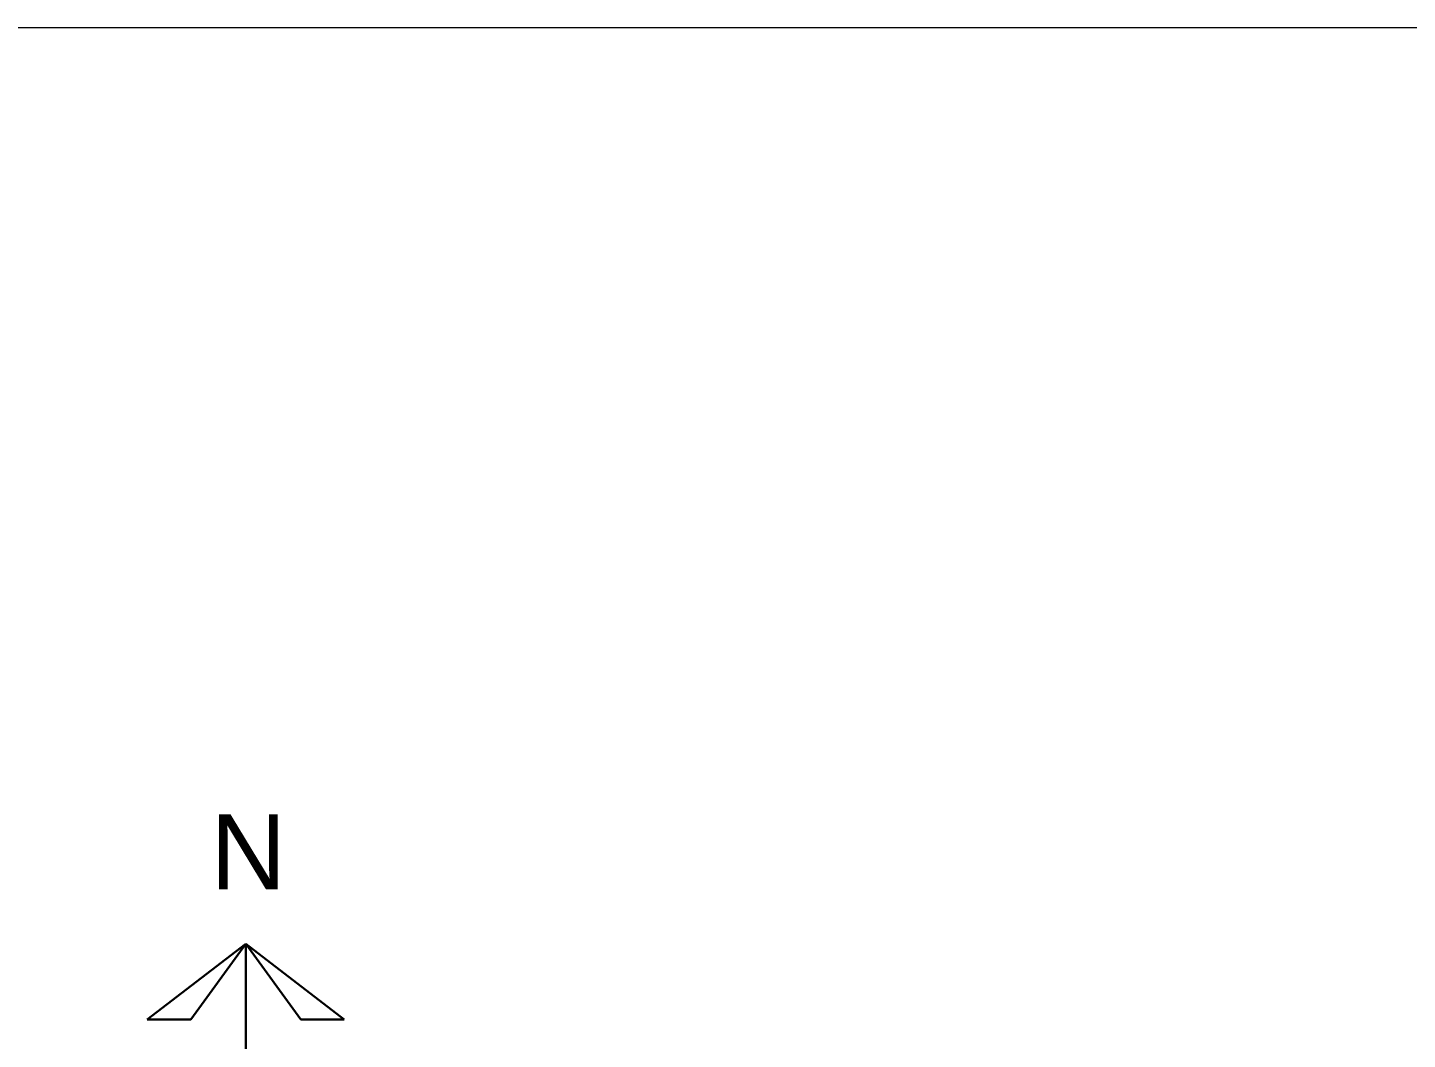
# Model space of a CAD drawing. Header units: inches. Extents: x 28835 to 36795, y -18828 to -9750.
# Drawn here: x 29917.6 to 30231.9, y -9981.1 to -9750.5 of the extents above; entities that cross this region are included whole.
import ezdxf

# ---------------------------------------------------------------- set-up
doc = ezdxf.new("R2010")
doc.units = ezdxf.units.IN
doc.header["$LTSCALE"] = 12
doc.header["$MEASUREMENT"] = 0
for name, color, linetype, lineweight in [('ele final', 145, 'Continuous', 20), ('Text', 7, 'Continuous', 5), ('Wall', 1, 'Continuous', 30)]:
    doc.layers.add(name, color=color, linetype=linetype, lineweight=lineweight)
doc.styles.add('KBS', font='GOTHIC.TTF')

msp = doc.modelspace()

# ---------------------------------------------------------------- linework, layer by layer
at = {"layer": 'ele final', "ltscale": 12}
msp.add_lwpolyline([(28834.59, -9750.45), (32448.17, -9750.45), (32448.17, -12596.12), (28834.59, -12596.12)], close=True, dxfattribs=at)
at = {"layer": 'Wall'}
for p, q in [((29967.32, -9959.33), (29944.87, -9976.51)), ((29967.32, -9959.33), (29944.87, -9976.51)), ((29954.77, -9976.51), (29967.32, -9959.33)), ((29954.77, -9976.51), (29967.32, -9959.33)), ((29979.86, -9976.51), (29967.32, -9959.33)), ((29967.32, -10039.88), (29967.32, -9959.33)), ((29967.32, -9959.33), (29989.77, -9976.51)), ((29979.86, -9976.51), (29967.32, -9959.33)), ((29967.32, -10039.88), (29967.32, -9959.33)), ((29967.32, -9959.33), (29989.77, -9976.51)), ((29944.87, -9976.51), (29954.77, -9976.51)), ((29979.86, -9976.51), (29989.77, -9976.51))]:
    msp.add_line(p, q, dxfattribs=at)

# ---------------------------------------------------------------- texts
at = {"layer": 'Text', "insert": (29959.28, -9929.76), "char_height": 17.1321, "width": 16.9119, "attachment_point": 1, "style": 'KBS'}
msp.add_mtext('{\\fArial Baltic|b0|i0|c0|p34;N}', dxfattribs=at)
msp.add_mtext('{\\fArial Baltic|b0|i0|c0|p34;N}', dxfattribs=at)

doc.saveas('drawing.dxf')
